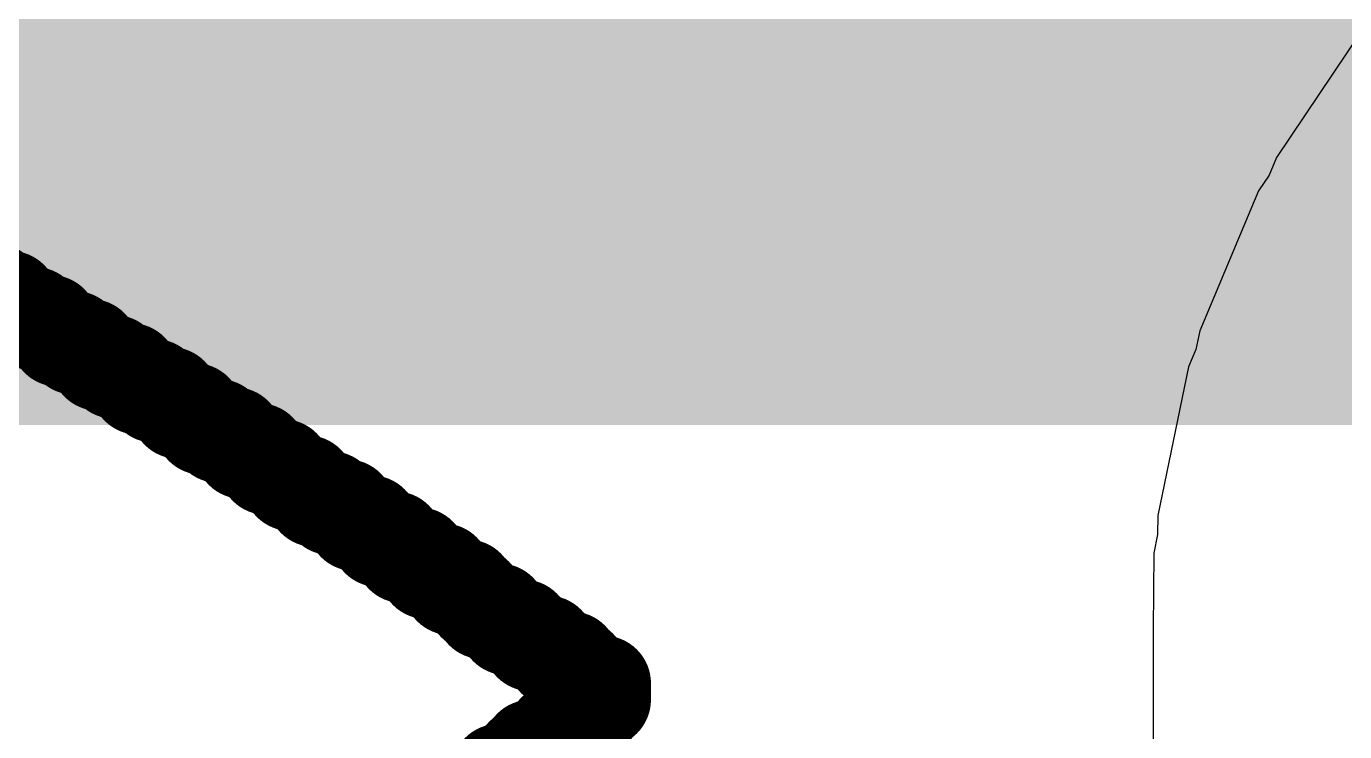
# Model space of a CAD drawing. Header units: inches. Extents: x -0.03 to 9.71, y 0.01 to 4.44.
# Drawn here: x 0.3294 to 0.3982, y 0.754 to 0.7908 of the extents above; entities that cross this region are included whole.
import ezdxf

# ---------------------------------------------------------------- set-up
doc = ezdxf.new("R2010")
doc.units = ezdxf.units.IN
doc.header["$MEASUREMENT"] = 0
for name, color, linetype in [('Bottom Solder', 6, 'Continuous'), ('Top Layer', 1, 'Continuous'), ('Top Overlay', 2, 'Continuous')]:
    doc.layers.add(name, color=color, linetype=linetype)

msp = doc.modelspace()

# ---------------------------------------------------------------- hatches: boundary and pattern name
at = {"layer": 'Bottom Solder'}
msp.add_hatch(color=6, dxfattribs=at).paths.add_polyline_path([(0.025136, 0.77), (4.305573, 0.77), (4.305573, 0.976379), (0.025136, 0.976379)])

# ---------------------------------------------------------------- linework, layer by layer
at = {"layer": 'Top Layer'}
for p, q in [((0.399091, 0.790539), (0.394673, 0.783963)), ((0.394673, 0.783963), (0.394291, 0.783047)), ((0.394291, 0.783047), (0.393736, 0.782226)), ((0.393736, 0.782226), (0.390668, 0.774921)), ((0.390668, 0.774921), (0.390469, 0.773949)), ((0.390469, 0.773949), (0.390083, 0.773036)), ((0.390083, 0.773036), (0.388479, 0.765277)), ((0.388479, 0.765277), (0.388472, 0.764285)), ((0.388472, 0.764285), (0.388269, 0.763314)), ((0.388269, 0.763314), (0.38823, 0.759353)), ((0.388239, 0.759302), (0.388229, 0.759252)), ((0.388229, 0.759252), (0.388229, 0.727626)), ((0.38823, 0.759353), (0.388239, 0.759302))]:
    msp.add_line(p, q, dxfattribs=at)
at = {"layer": 'Top Overlay'}
for p, q in [((0.329004, 0.775756), (0.329839, 0.775756)), ((0.329839, 0.775756), (0.329839, 0.775335)), ((0.329839, 0.775335), (0.330678, 0.775335)), ((0.330678, 0.775335), (0.330678, 0.774917)), ((0.330678, 0.774917), (0.331095, 0.774917)), ((0.331095, 0.774917), (0.331095, 0.7745)), ((0.331095, 0.7745), (0.331929, 0.7745)), ((0.331929, 0.7745), (0.331929, 0.774083)), ((0.331929, 0.774083), (0.332768, 0.774083)), ((0.332768, 0.774083), (0.332768, 0.773665)), ((0.332768, 0.773665), (0.333185, 0.773665)), ((0.333185, 0.773665), (0.333185, 0.773244)), ((0.333185, 0.773244), (0.33402, 0.773244)), ((0.33402, 0.773244), (0.33402, 0.772827)), ((0.33402, 0.772827), (0.334859, 0.772827)), ((0.334859, 0.772827), (0.334859, 0.772409)), ((0.334859, 0.772409), (0.335276, 0.772409)), ((0.335276, 0.772409), (0.335276, 0.771992)), ((0.335276, 0.771992), (0.336111, 0.771992)), ((0.336111, 0.771992), (0.336111, 0.771575)), ((0.336111, 0.771575), (0.336949, 0.771575)), ((0.336949, 0.771575), (0.336949, 0.771154)), ((0.336949, 0.771154), (0.337367, 0.771154)), ((0.337367, 0.771154), (0.337367, 0.770736)), ((0.337367, 0.770736), (0.338201, 0.770736)), ((0.338201, 0.770736), (0.338201, 0.770319)), ((0.338201, 0.770319), (0.338622, 0.770319)), ((0.338622, 0.770319), (0.338622, 0.769902)), ((0.338622, 0.769902), (0.339457, 0.769902)), ((0.339457, 0.769902), (0.339457, 0.76948)), ((0.339457, 0.76948), (0.340292, 0.76948)), ((0.340292, 0.76948), (0.340292, 0.769063)), ((0.340292, 0.769063), (0.340713, 0.769063)), ((0.340713, 0.769063), (0.340713, 0.768646)), ((0.340713, 0.768646), (0.341548, 0.768646)), ((0.341548, 0.768646), (0.341548, 0.768228)), ((0.341548, 0.768228), (0.341965, 0.768228)), ((0.341965, 0.768228), (0.341965, 0.767811)), ((0.341965, 0.767811), (0.342803, 0.767811)), ((0.342803, 0.767811), (0.342803, 0.76739)), ((0.342803, 0.76739), (0.343221, 0.76739)), ((0.343221, 0.76739), (0.343221, 0.766972)), ((0.343221, 0.766972), (0.344056, 0.766972)), ((0.344056, 0.766972), (0.344056, 0.766555)), ((0.344056, 0.766555), (0.344477, 0.766555)), ((0.344477, 0.766555), (0.344477, 0.766138)), ((0.344477, 0.766138), (0.345311, 0.766138)), ((0.345311, 0.766138), (0.345311, 0.765717)), ((0.345311, 0.765717), (0.346146, 0.765717)), ((0.346146, 0.765717), (0.346146, 0.765299)), ((0.346146, 0.765299), (0.346567, 0.765299)), ((0.346567, 0.765299), (0.346567, 0.764882)), ((0.346567, 0.764882), (0.347402, 0.764882)), ((0.347402, 0.764882), (0.347402, 0.764465)), ((0.347402, 0.764465), (0.347819, 0.764465)), ((0.347819, 0.764465), (0.347819, 0.764047)), ((0.347819, 0.764047), (0.348658, 0.764047)), ((0.348658, 0.764047), (0.348658, 0.76363)), ((0.348658, 0.76363), (0.349075, 0.76363)), ((0.349075, 0.76363), (0.349075, 0.763209)), ((0.349075, 0.763209), (0.34991, 0.763209)), ((0.34991, 0.763209), (0.34991, 0.762791)), ((0.34991, 0.762791), (0.350331, 0.762791)), ((0.350331, 0.762791), (0.350331, 0.762374)), ((0.350331, 0.762374), (0.351166, 0.762374)), ((0.351166, 0.762374), (0.351166, 0.761957)), ((0.351166, 0.761957), (0.351583, 0.761957)), ((0.351583, 0.761957), (0.351583, 0.761536)), ((0.351583, 0.761536), (0.352422, 0.761536)), ((0.352422, 0.761536), (0.352422, 0.761118)), ((0.352422, 0.761118), (0.352839, 0.761118)), ((0.352839, 0.761118), (0.352839, 0.760701)), ((0.352839, 0.760701), (0.353256, 0.760701)), ((0.353256, 0.760701), (0.353256, 0.760284)), ((0.353256, 0.760284), (0.354095, 0.760284)), ((0.354095, 0.760284), (0.354095, 0.759866)), ((0.354095, 0.759866), (0.354512, 0.759866)), ((0.354512, 0.759866), (0.354512, 0.759445)), ((0.354512, 0.759445), (0.355347, 0.759445)), ((0.355347, 0.759445), (0.355347, 0.759028)), ((0.355347, 0.759028), (0.355764, 0.759028)), ((0.355764, 0.759028), (0.355764, 0.75861)), ((0.355764, 0.75861), (0.356603, 0.75861)), ((0.356603, 0.75861), (0.356603, 0.758193)), ((0.356603, 0.758193), (0.35702, 0.758193)), ((0.35702, 0.758193), (0.35702, 0.757776)), ((0.35702, 0.757776), (0.357855, 0.757776)), ((0.357855, 0.757776), (0.357855, 0.757354)), ((0.357855, 0.757354), (0.358276, 0.757354)), ((0.358276, 0.757354), (0.358276, 0.756937)), ((0.358276, 0.756937), (0.358693, 0.756937)), ((0.358693, 0.756937), (0.358693, 0.75652)), ((0.358693, 0.75652), (0.359528, 0.75652)), ((0.359528, 0.75652), (0.359528, 0.755681)), ((0.359528, 0.755681), (0.359111, 0.755681)), ((0.359111, 0.755681), (0.359111, 0.755264)), ((0.358693, 0.754846), (0.357855, 0.754846)), ((0.357855, 0.754846), (0.357855, 0.754429)), ((0.359111, 0.755264), (0.358693, 0.755264)), ((0.358693, 0.755264), (0.358693, 0.754846)), ((0.357855, 0.754429), (0.357437, 0.754429)), ((0.357437, 0.754429), (0.357437, 0.754012)), ((0.357437, 0.754012), (0.35702, 0.754012)), ((0.35702, 0.754012), (0.35702, 0.753591))]:
    msp.add_line(p, q, dxfattribs=at)
for points in [[(0.326914, 0.777008, 0.005, 0.005, 0), (0.327748, 0.777008, 0.005, 0.005, 0)], [(0.327748, 0.776591, 0.005, 0.005, 0), (0.327748, 0.777008, 0.005, 0.005, 0)], [(0.327748, 0.776591, 0.005, 0.005, 0), (0.328583, 0.776591, 0.005, 0.005, 0)], [(0.328583, 0.776173, 0.005, 0.005, 0), (0.328583, 0.776591, 0.005, 0.005, 0)], [(0.328583, 0.776173, 0.005, 0.005, 0), (0.329004, 0.776173, 0.005, 0.005, 0)], [(0.329004, 0.775756, 0.005, 0.005, 0), (0.329004, 0.776173, 0.005, 0.005, 0)], [(0.329004, 0.775756, 0.005, 0.005, 0), (0.329839, 0.775756, 0.005, 0.005, 0)], [(0.329839, 0.775335, 0.005, 0.005, 0), (0.329839, 0.775756, 0.005, 0.005, 0)], [(0.329839, 0.775335, 0.005, 0.005, 0), (0.330678, 0.775335, 0.005, 0.005, 0)], [(0.330678, 0.774917, 0.005, 0.005, 0), (0.330678, 0.775335, 0.005, 0.005, 0)], [(0.330678, 0.774917, 0.005, 0.005, 0), (0.331095, 0.774917, 0.005, 0.005, 0)], [(0.331095, 0.7745, 0.005, 0.005, 0), (0.331095, 0.774917, 0.005, 0.005, 0)], [(0.331095, 0.7745, 0.005, 0.005, 0), (0.331929, 0.7745, 0.005, 0.005, 0)], [(0.331929, 0.774083, 0.005, 0.005, 0), (0.331929, 0.7745, 0.005, 0.005, 0)], [(0.331929, 0.774083, 0.005, 0.005, 0), (0.332768, 0.774083, 0.005, 0.005, 0)], [(0.332768, 0.773665, 0.005, 0.005, 0), (0.332768, 0.774083, 0.005, 0.005, 0)], [(0.332768, 0.773665, 0.005, 0.005, 0), (0.333185, 0.773665, 0.005, 0.005, 0)], [(0.333185, 0.773244, 0.005, 0.005, 0), (0.333185, 0.773665, 0.005, 0.005, 0)], [(0.333185, 0.773244, 0.005, 0.005, 0), (0.33402, 0.773244, 0.005, 0.005, 0)], [(0.33402, 0.772827, 0.005, 0.005, 0), (0.33402, 0.773244, 0.005, 0.005, 0)], [(0.33402, 0.772827, 0.005, 0.005, 0), (0.334859, 0.772827, 0.005, 0.005, 0)], [(0.334859, 0.772409, 0.005, 0.005, 0), (0.334859, 0.772827, 0.005, 0.005, 0)], [(0.334859, 0.772409, 0.005, 0.005, 0), (0.335276, 0.772409, 0.005, 0.005, 0)], [(0.335276, 0.771992, 0.005, 0.005, 0), (0.335276, 0.772409, 0.005, 0.005, 0)], [(0.335276, 0.771992, 0.005, 0.005, 0), (0.336111, 0.771992, 0.005, 0.005, 0)], [(0.336111, 0.771575, 0.005, 0.005, 0), (0.336111, 0.771992, 0.005, 0.005, 0)], [(0.336111, 0.771575, 0.005, 0.005, 0), (0.336949, 0.771575, 0.005, 0.005, 0)], [(0.336949, 0.771154, 0.005, 0.005, 0), (0.336949, 0.771575, 0.005, 0.005, 0)], [(0.336949, 0.771154, 0.005, 0.005, 0), (0.337367, 0.771154, 0.005, 0.005, 0)], [(0.337367, 0.770736, 0.005, 0.005, 0), (0.337367, 0.771154, 0.005, 0.005, 0)], [(0.337367, 0.770736, 0.005, 0.005, 0), (0.338201, 0.770736, 0.005, 0.005, 0)], [(0.338201, 0.770319, 0.005, 0.005, 0), (0.338201, 0.770736, 0.005, 0.005, 0)], [(0.338201, 0.770319, 0.005, 0.005, 0), (0.338622, 0.770319, 0.005, 0.005, 0)], [(0.338622, 0.769902, 0.005, 0.005, 0), (0.338622, 0.770319, 0.005, 0.005, 0)], [(0.338622, 0.769902, 0.005, 0.005, 0), (0.339457, 0.769902, 0.005, 0.005, 0)], [(0.339457, 0.76948, 0.005, 0.005, 0), (0.339457, 0.769902, 0.005, 0.005, 0)], [(0.339457, 0.76948, 0.005, 0.005, 0), (0.340292, 0.76948, 0.005, 0.005, 0)], [(0.340292, 0.769063, 0.005, 0.005, 0), (0.340292, 0.76948, 0.005, 0.005, 0)], [(0.340292, 0.769063, 0.005, 0.005, 0), (0.340713, 0.769063, 0.005, 0.005, 0)], [(0.340713, 0.768646, 0.005, 0.005, 0), (0.340713, 0.769063, 0.005, 0.005, 0)], [(0.340713, 0.768646, 0.005, 0.005, 0), (0.341548, 0.768646, 0.005, 0.005, 0)], [(0.341548, 0.768228, 0.005, 0.005, 0), (0.341548, 0.768646, 0.005, 0.005, 0)], [(0.341548, 0.768228, 0.005, 0.005, 0), (0.341965, 0.768228, 0.005, 0.005, 0)], [(0.341965, 0.767811, 0.005, 0.005, 0), (0.341965, 0.768228, 0.005, 0.005, 0)], [(0.341965, 0.767811, 0.005, 0.005, 0), (0.342803, 0.767811, 0.005, 0.005, 0)], [(0.342803, 0.76739, 0.005, 0.005, 0), (0.342803, 0.767811, 0.005, 0.005, 0)], [(0.342803, 0.76739, 0.005, 0.005, 0), (0.343221, 0.76739, 0.005, 0.005, 0)], [(0.343221, 0.766972, 0.005, 0.005, 0), (0.343221, 0.76739, 0.005, 0.005, 0)], [(0.343221, 0.766972, 0.005, 0.005, 0), (0.344056, 0.766972, 0.005, 0.005, 0)], [(0.344056, 0.766555, 0.005, 0.005, 0), (0.344056, 0.766972, 0.005, 0.005, 0)], [(0.344056, 0.766555, 0.005, 0.005, 0), (0.344477, 0.766555, 0.005, 0.005, 0)], [(0.344477, 0.766138, 0.005, 0.005, 0), (0.344477, 0.766555, 0.005, 0.005, 0)], [(0.344477, 0.766138, 0.005, 0.005, 0), (0.345311, 0.766138, 0.005, 0.005, 0)], [(0.345311, 0.765717, 0.005, 0.005, 0), (0.345311, 0.766138, 0.005, 0.005, 0)], [(0.345311, 0.765717, 0.005, 0.005, 0), (0.346146, 0.765717, 0.005, 0.005, 0)], [(0.346146, 0.765299, 0.005, 0.005, 0), (0.346146, 0.765717, 0.005, 0.005, 0)], [(0.346146, 0.765299, 0.005, 0.005, 0), (0.346567, 0.765299, 0.005, 0.005, 0)], [(0.346567, 0.764882, 0.005, 0.005, 0), (0.346567, 0.765299, 0.005, 0.005, 0)], [(0.346567, 0.764882, 0.005, 0.005, 0), (0.347402, 0.764882, 0.005, 0.005, 0)], [(0.347402, 0.764465, 0.005, 0.005, 0), (0.347402, 0.764882, 0.005, 0.005, 0)], [(0.347402, 0.764465, 0.005, 0.005, 0), (0.347819, 0.764465, 0.005, 0.005, 0)], [(0.347819, 0.764047, 0.005, 0.005, 0), (0.347819, 0.764465, 0.005, 0.005, 0)], [(0.347819, 0.764047, 0.005, 0.005, 0), (0.348658, 0.764047, 0.005, 0.005, 0)], [(0.348658, 0.76363, 0.005, 0.005, 0), (0.348658, 0.764047, 0.005, 0.005, 0)], [(0.348658, 0.76363, 0.005, 0.005, 0), (0.349075, 0.76363, 0.005, 0.005, 0)], [(0.349075, 0.763209, 0.005, 0.005, 0), (0.349075, 0.76363, 0.005, 0.005, 0)], [(0.349075, 0.763209, 0.005, 0.005, 0), (0.34991, 0.763209, 0.005, 0.005, 0)], [(0.34991, 0.762791, 0.005, 0.005, 0), (0.34991, 0.763209, 0.005, 0.005, 0)], [(0.34991, 0.762791, 0.005, 0.005, 0), (0.350331, 0.762791, 0.005, 0.005, 0)], [(0.350331, 0.762374, 0.005, 0.005, 0), (0.350331, 0.762791, 0.005, 0.005, 0)], [(0.350331, 0.762374, 0.005, 0.005, 0), (0.351166, 0.762374, 0.005, 0.005, 0)], [(0.351166, 0.761957, 0.005, 0.005, 0), (0.351166, 0.762374, 0.005, 0.005, 0)], [(0.351166, 0.761957, 0.005, 0.005, 0), (0.351583, 0.761957, 0.005, 0.005, 0)], [(0.351583, 0.761536, 0.005, 0.005, 0), (0.351583, 0.761957, 0.005, 0.005, 0)], [(0.351583, 0.761536, 0.005, 0.005, 0), (0.352422, 0.761536, 0.005, 0.005, 0)], [(0.352422, 0.761118, 0.005, 0.005, 0), (0.352422, 0.761536, 0.005, 0.005, 0)], [(0.352422, 0.761118, 0.005, 0.005, 0), (0.352839, 0.761118, 0.005, 0.005, 0)], [(0.352839, 0.760701, 0.005, 0.005, 0), (0.352839, 0.761118, 0.005, 0.005, 0)], [(0.352839, 0.760701, 0.005, 0.005, 0), (0.353256, 0.760701, 0.005, 0.005, 0)], [(0.353256, 0.760284, 0.005, 0.005, 0), (0.353256, 0.760701, 0.005, 0.005, 0)], [(0.353256, 0.760284, 0.005, 0.005, 0), (0.354095, 0.760284, 0.005, 0.005, 0)], [(0.354095, 0.759866, 0.005, 0.005, 0), (0.354095, 0.760284, 0.005, 0.005, 0)], [(0.354095, 0.759866, 0.005, 0.005, 0), (0.354512, 0.759866, 0.005, 0.005, 0)], [(0.354512, 0.759445, 0.005, 0.005, 0), (0.354512, 0.759866, 0.005, 0.005, 0)], [(0.354512, 0.759445, 0.005, 0.005, 0), (0.355347, 0.759445, 0.005, 0.005, 0)], [(0.355347, 0.759028, 0.005, 0.005, 0), (0.355347, 0.759445, 0.005, 0.005, 0)], [(0.355347, 0.759028, 0.005, 0.005, 0), (0.355764, 0.759028, 0.005, 0.005, 0)], [(0.355764, 0.75861, 0.005, 0.005, 0), (0.355764, 0.759028, 0.005, 0.005, 0)], [(0.355764, 0.75861, 0.005, 0.005, 0), (0.356603, 0.75861, 0.005, 0.005, 0)], [(0.356603, 0.758193, 0.005, 0.005, 0), (0.356603, 0.75861, 0.005, 0.005, 0)], [(0.356603, 0.758193, 0.005, 0.005, 0), (0.35702, 0.758193, 0.005, 0.005, 0)], [(0.35702, 0.757776, 0.005, 0.005, 0), (0.35702, 0.758193, 0.005, 0.005, 0)], [(0.35702, 0.757776, 0.005, 0.005, 0), (0.357855, 0.757776, 0.005, 0.005, 0)], [(0.357855, 0.757354, 0.005, 0.005, 0), (0.357855, 0.757776, 0.005, 0.005, 0)], [(0.357855, 0.757354, 0.005, 0.005, 0), (0.358276, 0.757354, 0.005, 0.005, 0)], [(0.358276, 0.756937, 0.005, 0.005, 0), (0.358276, 0.757354, 0.005, 0.005, 0)], [(0.358276, 0.756937, 0.005, 0.005, 0), (0.358693, 0.756937, 0.005, 0.005, 0)], [(0.358693, 0.75652, 0.005, 0.005, 0), (0.358693, 0.756937, 0.005, 0.005, 0)], [(0.358693, 0.75652, 0.005, 0.005, 0), (0.359528, 0.75652, 0.005, 0.005, 0)], [(0.359528, 0.756102, 0.005, 0.005, 0), (0.359528, 0.75652, 0.005, 0.005, 0)], [(0.359528, 0.755681, 0.005, 0.005, 0), (0.359528, 0.756102, 0.005, 0.005, 0)], [(0.358693, 0.754846, 0.005, 0.005, 0), (0.358693, 0.755264, 0.005, 0.005, 0)], [(0.358693, 0.755264, 0.005, 0.005, 0), (0.359111, 0.755264, 0.005, 0.005, 0)], [(0.359111, 0.755264, 0.005, 0.005, 0), (0.359111, 0.755681, 0.005, 0.005, 0)], [(0.359111, 0.755681, 0.005, 0.005, 0), (0.359528, 0.755681, 0.005, 0.005, 0)], [(0.357437, 0.754012, 0.005, 0.005, 0), (0.357437, 0.754429, 0.005, 0.005, 0)], [(0.357437, 0.754429, 0.005, 0.005, 0), (0.357855, 0.754429, 0.005, 0.005, 0)], [(0.357855, 0.754429, 0.005, 0.005, 0), (0.357855, 0.754846, 0.005, 0.005, 0)], [(0.357855, 0.754846, 0.005, 0.005, 0), (0.358693, 0.754846, 0.005, 0.005, 0)], [(0.35702, 0.754012, 0.005, 0.005, 0), (0.357437, 0.754012, 0.005, 0.005, 0)], [(0.35702, 0.753591, 0.005, 0.005, 0), (0.35702, 0.754012, 0.005, 0.005, 0)], [(0.355764, 0.753173, 0.005, 0.005, 0), (0.356603, 0.753173, 0.005, 0.005, 0)], [(0.355764, 0.752756, 0.005, 0.005, 0), (0.355764, 0.753173, 0.005, 0.005, 0)], [(0.356603, 0.753173, 0.005, 0.005, 0), (0.356603, 0.753591, 0.005, 0.005, 0)], [(0.356603, 0.753591, 0.005, 0.005, 0), (0.35702, 0.753591, 0.005, 0.005, 0)], [(0.35493, 0.752339, 0.005, 0.005, 0), (0.355347, 0.752339, 0.005, 0.005, 0)], [(0.35493, 0.751917, 0.005, 0.005, 0), (0.35493, 0.752339, 0.005, 0.005, 0)], [(0.355347, 0.752339, 0.005, 0.005, 0), (0.355347, 0.752756, 0.005, 0.005, 0)], [(0.355347, 0.752756, 0.005, 0.005, 0), (0.355764, 0.752756, 0.005, 0.005, 0)], [(0.354095, 0.751917, 0.005, 0.005, 0), (0.35493, 0.751917, 0.005, 0.005, 0)], [(0.354095, 0.7515, 0.005, 0.005, 0), (0.354095, 0.751917, 0.005, 0.005, 0)]]:
    msp.add_lwpolyline(points, format="xyseb", dxfattribs=at)
for points in [[(0.326498, 0.777008, 0.0025, 0.0025, 1), (0.328998, 0.777008, 0.0025, 0.0025, 1)], [(0.326498, 0.777008, 0.0025, 0.0025, 1), (0.328998, 0.777008, 0.0025, 0.0025, 1)], [(0.326498, 0.776591, 0.0025, 0.0025, 1), (0.328998, 0.776591, 0.0025, 0.0025, 1)], [(0.326498, 0.776591, 0.0025, 0.0025, 1), (0.328998, 0.776591, 0.0025, 0.0025, 1)], [(0.327333, 0.776591, 0.0025, 0.0025, 1), (0.329833, 0.776591, 0.0025, 0.0025, 1)], [(0.327333, 0.776591, 0.0025, 0.0025, 1), (0.329833, 0.776591, 0.0025, 0.0025, 1)], [(0.327333, 0.776173, 0.0025, 0.0025, 1), (0.329833, 0.776173, 0.0025, 0.0025, 1)], [(0.327333, 0.776173, 0.0025, 0.0025, 1), (0.329833, 0.776173, 0.0025, 0.0025, 1)], [(0.327754, 0.776173, 0.0025, 0.0025, 1), (0.330254, 0.776173, 0.0025, 0.0025, 1)], [(0.327754, 0.776173, 0.0025, 0.0025, 1), (0.330254, 0.776173, 0.0025, 0.0025, 1)], [(0.327754, 0.775756, 0.0025, 0.0025, 1), (0.330254, 0.775756, 0.0025, 0.0025, 1)], [(0.327754, 0.775756, 0.0025, 0.0025, 1), (0.330254, 0.775756, 0.0025, 0.0025, 1)], [(0.328589, 0.775756, 0.0025, 0.0025, 1), (0.331089, 0.775756, 0.0025, 0.0025, 1)], [(0.328589, 0.775756, 0.0025, 0.0025, 1), (0.331089, 0.775756, 0.0025, 0.0025, 1)], [(0.328589, 0.775335, 0.0025, 0.0025, 1), (0.331089, 0.775335, 0.0025, 0.0025, 1)], [(0.328589, 0.775335, 0.0025, 0.0025, 1), (0.331089, 0.775335, 0.0025, 0.0025, 1)], [(0.329427, 0.775335, 0.0025, 0.0025, 1), (0.331927, 0.775335, 0.0025, 0.0025, 1)], [(0.329427, 0.775335, 0.0025, 0.0025, 1), (0.331927, 0.775335, 0.0025, 0.0025, 1)], [(0.329427, 0.774917, 0.0025, 0.0025, 1), (0.331927, 0.774917, 0.0025, 0.0025, 1)], [(0.329427, 0.774917, 0.0025, 0.0025, 1), (0.331927, 0.774917, 0.0025, 0.0025, 1)], [(0.329845, 0.774917, 0.0025, 0.0025, 1), (0.332345, 0.774917, 0.0025, 0.0025, 1)], [(0.329845, 0.774917, 0.0025, 0.0025, 1), (0.332345, 0.774917, 0.0025, 0.0025, 1)], [(0.329845, 0.7745, 0.0025, 0.0025, 1), (0.332345, 0.7745, 0.0025, 0.0025, 1)], [(0.329845, 0.7745, 0.0025, 0.0025, 1), (0.332345, 0.7745, 0.0025, 0.0025, 1)], [(0.33068, 0.7745, 0.0025, 0.0025, 1), (0.33318, 0.7745, 0.0025, 0.0025, 1)], [(0.33068, 0.7745, 0.0025, 0.0025, 1), (0.33318, 0.7745, 0.0025, 0.0025, 1)], [(0.33068, 0.774083, 0.0025, 0.0025, 1), (0.33318, 0.774083, 0.0025, 0.0025, 1)], [(0.33068, 0.774083, 0.0025, 0.0025, 1), (0.33318, 0.774083, 0.0025, 0.0025, 1)], [(0.331518, 0.774083, 0.0025, 0.0025, 1), (0.334018, 0.774083, 0.0025, 0.0025, 1)], [(0.331518, 0.774083, 0.0025, 0.0025, 1), (0.334018, 0.774083, 0.0025, 0.0025, 1)], [(0.331518, 0.773665, 0.0025, 0.0025, 1), (0.334018, 0.773665, 0.0025, 0.0025, 1)], [(0.331518, 0.773665, 0.0025, 0.0025, 1), (0.334018, 0.773665, 0.0025, 0.0025, 1)], [(0.331935, 0.773665, 0.0025, 0.0025, 1), (0.334435, 0.773665, 0.0025, 0.0025, 1)], [(0.331935, 0.773665, 0.0025, 0.0025, 1), (0.334435, 0.773665, 0.0025, 0.0025, 1)], [(0.331935, 0.773244, 0.0025, 0.0025, 1), (0.334435, 0.773244, 0.0025, 0.0025, 1)], [(0.331935, 0.773244, 0.0025, 0.0025, 1), (0.334435, 0.773244, 0.0025, 0.0025, 1)], [(0.33277, 0.773244, 0.0025, 0.0025, 1), (0.33527, 0.773244, 0.0025, 0.0025, 1)], [(0.33277, 0.773244, 0.0025, 0.0025, 1), (0.33527, 0.773244, 0.0025, 0.0025, 1)], [(0.33277, 0.772827, 0.0025, 0.0025, 1), (0.33527, 0.772827, 0.0025, 0.0025, 1)], [(0.33277, 0.772827, 0.0025, 0.0025, 1), (0.33527, 0.772827, 0.0025, 0.0025, 1)], [(0.333609, 0.772827, 0.0025, 0.0025, 1), (0.336109, 0.772827, 0.0025, 0.0025, 1)], [(0.333609, 0.772827, 0.0025, 0.0025, 1), (0.336109, 0.772827, 0.0025, 0.0025, 1)], [(0.333609, 0.772409, 0.0025, 0.0025, 1), (0.336109, 0.772409, 0.0025, 0.0025, 1)], [(0.333609, 0.772409, 0.0025, 0.0025, 1), (0.336109, 0.772409, 0.0025, 0.0025, 1)], [(0.334026, 0.772409, 0.0025, 0.0025, 1), (0.336526, 0.772409, 0.0025, 0.0025, 1)], [(0.334026, 0.772409, 0.0025, 0.0025, 1), (0.336526, 0.772409, 0.0025, 0.0025, 1)], [(0.334026, 0.771992, 0.0025, 0.0025, 1), (0.336526, 0.771992, 0.0025, 0.0025, 1)], [(0.334026, 0.771992, 0.0025, 0.0025, 1), (0.336526, 0.771992, 0.0025, 0.0025, 1)], [(0.334861, 0.771992, 0.0025, 0.0025, 1), (0.337361, 0.771992, 0.0025, 0.0025, 1)], [(0.334861, 0.771992, 0.0025, 0.0025, 1), (0.337361, 0.771992, 0.0025, 0.0025, 1)], [(0.334861, 0.771575, 0.0025, 0.0025, 1), (0.337361, 0.771575, 0.0025, 0.0025, 1)], [(0.334861, 0.771575, 0.0025, 0.0025, 1), (0.337361, 0.771575, 0.0025, 0.0025, 1)], [(0.335699, 0.771575, 0.0025, 0.0025, 1), (0.338199, 0.771575, 0.0025, 0.0025, 1)], [(0.335699, 0.771575, 0.0025, 0.0025, 1), (0.338199, 0.771575, 0.0025, 0.0025, 1)], [(0.335699, 0.771154, 0.0025, 0.0025, 1), (0.338199, 0.771154, 0.0025, 0.0025, 1)], [(0.335699, 0.771154, 0.0025, 0.0025, 1), (0.338199, 0.771154, 0.0025, 0.0025, 1)], [(0.336116, 0.771154, 0.0025, 0.0025, 1), (0.338616, 0.771154, 0.0025, 0.0025, 1)], [(0.336116, 0.771154, 0.0025, 0.0025, 1), (0.338616, 0.771154, 0.0025, 0.0025, 1)], [(0.336116, 0.770736, 0.0025, 0.0025, 1), (0.338616, 0.770736, 0.0025, 0.0025, 1)], [(0.336116, 0.770736, 0.0025, 0.0025, 1), (0.338616, 0.770736, 0.0025, 0.0025, 1)], [(0.336951, 0.770736, 0.0025, 0.0025, 1), (0.339451, 0.770736, 0.0025, 0.0025, 1)], [(0.336951, 0.770736, 0.0025, 0.0025, 1), (0.339451, 0.770736, 0.0025, 0.0025, 1)], [(0.336951, 0.770319, 0.0025, 0.0025, 1), (0.339451, 0.770319, 0.0025, 0.0025, 1)], [(0.336951, 0.770319, 0.0025, 0.0025, 1), (0.339451, 0.770319, 0.0025, 0.0025, 1)], [(0.337372, 0.770319, 0.0025, 0.0025, 1), (0.339872, 0.770319, 0.0025, 0.0025, 1)], [(0.337372, 0.770319, 0.0025, 0.0025, 1), (0.339872, 0.770319, 0.0025, 0.0025, 1)], [(0.337372, 0.769902, 0.0025, 0.0025, 1), (0.339872, 0.769902, 0.0025, 0.0025, 1)], [(0.337372, 0.769902, 0.0025, 0.0025, 1), (0.339872, 0.769902, 0.0025, 0.0025, 1)], [(0.338207, 0.769902, 0.0025, 0.0025, 1), (0.340707, 0.769902, 0.0025, 0.0025, 1)], [(0.338207, 0.769902, 0.0025, 0.0025, 1), (0.340707, 0.769902, 0.0025, 0.0025, 1)], [(0.338207, 0.76948, 0.0025, 0.0025, 1), (0.340707, 0.76948, 0.0025, 0.0025, 1)], [(0.338207, 0.76948, 0.0025, 0.0025, 1), (0.340707, 0.76948, 0.0025, 0.0025, 1)], [(0.339042, 0.76948, 0.0025, 0.0025, 1), (0.341542, 0.76948, 0.0025, 0.0025, 1)], [(0.339042, 0.76948, 0.0025, 0.0025, 1), (0.341542, 0.76948, 0.0025, 0.0025, 1)], [(0.339042, 0.769063, 0.0025, 0.0025, 1), (0.341542, 0.769063, 0.0025, 0.0025, 1)], [(0.339042, 0.769063, 0.0025, 0.0025, 1), (0.341542, 0.769063, 0.0025, 0.0025, 1)], [(0.339463, 0.769063, 0.0025, 0.0025, 1), (0.341963, 0.769063, 0.0025, 0.0025, 1)], [(0.339463, 0.769063, 0.0025, 0.0025, 1), (0.341963, 0.769063, 0.0025, 0.0025, 1)], [(0.339463, 0.768646, 0.0025, 0.0025, 1), (0.341963, 0.768646, 0.0025, 0.0025, 1)], [(0.339463, 0.768646, 0.0025, 0.0025, 1), (0.341963, 0.768646, 0.0025, 0.0025, 1)], [(0.340298, 0.768646, 0.0025, 0.0025, 1), (0.342798, 0.768646, 0.0025, 0.0025, 1)], [(0.340298, 0.768646, 0.0025, 0.0025, 1), (0.342798, 0.768646, 0.0025, 0.0025, 1)], [(0.340298, 0.768228, 0.0025, 0.0025, 1), (0.342798, 0.768228, 0.0025, 0.0025, 1)], [(0.340298, 0.768228, 0.0025, 0.0025, 1), (0.342798, 0.768228, 0.0025, 0.0025, 1)], [(0.340715, 0.768228, 0.0025, 0.0025, 1), (0.343215, 0.768228, 0.0025, 0.0025, 1)], [(0.340715, 0.768228, 0.0025, 0.0025, 1), (0.343215, 0.768228, 0.0025, 0.0025, 1)], [(0.340715, 0.767811, 0.0025, 0.0025, 1), (0.343215, 0.767811, 0.0025, 0.0025, 1)], [(0.340715, 0.767811, 0.0025, 0.0025, 1), (0.343215, 0.767811, 0.0025, 0.0025, 1)], [(0.341554, 0.767811, 0.0025, 0.0025, 1), (0.344054, 0.767811, 0.0025, 0.0025, 1)], [(0.341554, 0.767811, 0.0025, 0.0025, 1), (0.344054, 0.767811, 0.0025, 0.0025, 1)], [(0.341554, 0.76739, 0.0025, 0.0025, 1), (0.344054, 0.76739, 0.0025, 0.0025, 1)], [(0.341554, 0.76739, 0.0025, 0.0025, 1), (0.344054, 0.76739, 0.0025, 0.0025, 1)], [(0.341971, 0.76739, 0.0025, 0.0025, 1), (0.344471, 0.76739, 0.0025, 0.0025, 1)], [(0.341971, 0.76739, 0.0025, 0.0025, 1), (0.344471, 0.76739, 0.0025, 0.0025, 1)], [(0.341971, 0.766972, 0.0025, 0.0025, 1), (0.344471, 0.766972, 0.0025, 0.0025, 1)], [(0.341971, 0.766972, 0.0025, 0.0025, 1), (0.344471, 0.766972, 0.0025, 0.0025, 1)], [(0.342805, 0.766972, 0.0025, 0.0025, 1), (0.345305, 0.766972, 0.0025, 0.0025, 1)], [(0.342805, 0.766972, 0.0025, 0.0025, 1), (0.345305, 0.766972, 0.0025, 0.0025, 1)], [(0.342805, 0.766555, 0.0025, 0.0025, 1), (0.345305, 0.766555, 0.0025, 0.0025, 1)], [(0.342805, 0.766555, 0.0025, 0.0025, 1), (0.345305, 0.766555, 0.0025, 0.0025, 1)], [(0.343227, 0.766555, 0.0025, 0.0025, 1), (0.345727, 0.766555, 0.0025, 0.0025, 1)], [(0.343227, 0.766555, 0.0025, 0.0025, 1), (0.345727, 0.766555, 0.0025, 0.0025, 1)], [(0.343227, 0.766138, 0.0025, 0.0025, 1), (0.345727, 0.766138, 0.0025, 0.0025, 1)], [(0.343227, 0.766138, 0.0025, 0.0025, 1), (0.345727, 0.766138, 0.0025, 0.0025, 1)], [(0.344061, 0.766138, 0.0025, 0.0025, 1), (0.346561, 0.766138, 0.0025, 0.0025, 1)], [(0.344061, 0.766138, 0.0025, 0.0025, 1), (0.346561, 0.766138, 0.0025, 0.0025, 1)], [(0.344061, 0.765717, 0.0025, 0.0025, 1), (0.346561, 0.765717, 0.0025, 0.0025, 1)], [(0.344061, 0.765717, 0.0025, 0.0025, 1), (0.346561, 0.765717, 0.0025, 0.0025, 1)], [(0.344896, 0.765717, 0.0025, 0.0025, 1), (0.347396, 0.765717, 0.0025, 0.0025, 1)], [(0.344896, 0.765717, 0.0025, 0.0025, 1), (0.347396, 0.765717, 0.0025, 0.0025, 1)], [(0.344896, 0.765299, 0.0025, 0.0025, 1), (0.347396, 0.765299, 0.0025, 0.0025, 1)], [(0.344896, 0.765299, 0.0025, 0.0025, 1), (0.347396, 0.765299, 0.0025, 0.0025, 1)], [(0.345317, 0.765299, 0.0025, 0.0025, 1), (0.347817, 0.765299, 0.0025, 0.0025, 1)], [(0.345317, 0.765299, 0.0025, 0.0025, 1), (0.347817, 0.765299, 0.0025, 0.0025, 1)], [(0.345317, 0.764882, 0.0025, 0.0025, 1), (0.347817, 0.764882, 0.0025, 0.0025, 1)], [(0.345317, 0.764882, 0.0025, 0.0025, 1), (0.347817, 0.764882, 0.0025, 0.0025, 1)], [(0.346152, 0.764882, 0.0025, 0.0025, 1), (0.348652, 0.764882, 0.0025, 0.0025, 1)], [(0.346152, 0.764882, 0.0025, 0.0025, 1), (0.348652, 0.764882, 0.0025, 0.0025, 1)], [(0.346152, 0.764465, 0.0025, 0.0025, 1), (0.348652, 0.764465, 0.0025, 0.0025, 1)], [(0.346152, 0.764465, 0.0025, 0.0025, 1), (0.348652, 0.764465, 0.0025, 0.0025, 1)], [(0.346569, 0.764465, 0.0025, 0.0025, 1), (0.349069, 0.764465, 0.0025, 0.0025, 1)], [(0.346569, 0.764465, 0.0025, 0.0025, 1), (0.349069, 0.764465, 0.0025, 0.0025, 1)], [(0.346569, 0.764047, 0.0025, 0.0025, 1), (0.349069, 0.764047, 0.0025, 0.0025, 1)], [(0.346569, 0.764047, 0.0025, 0.0025, 1), (0.349069, 0.764047, 0.0025, 0.0025, 1)], [(0.347408, 0.764047, 0.0025, 0.0025, 1), (0.349908, 0.764047, 0.0025, 0.0025, 1)], [(0.347408, 0.764047, 0.0025, 0.0025, 1), (0.349908, 0.764047, 0.0025, 0.0025, 1)], [(0.347408, 0.76363, 0.0025, 0.0025, 1), (0.349908, 0.76363, 0.0025, 0.0025, 1)], [(0.347408, 0.76363, 0.0025, 0.0025, 1), (0.349908, 0.76363, 0.0025, 0.0025, 1)], [(0.347825, 0.76363, 0.0025, 0.0025, 1), (0.350325, 0.76363, 0.0025, 0.0025, 1)], [(0.347825, 0.76363, 0.0025, 0.0025, 1), (0.350325, 0.76363, 0.0025, 0.0025, 1)], [(0.347825, 0.763209, 0.0025, 0.0025, 1), (0.350325, 0.763209, 0.0025, 0.0025, 1)], [(0.347825, 0.763209, 0.0025, 0.0025, 1), (0.350325, 0.763209, 0.0025, 0.0025, 1)], [(0.34866, 0.763209, 0.0025, 0.0025, 1), (0.35116, 0.763209, 0.0025, 0.0025, 1)], [(0.34866, 0.763209, 0.0025, 0.0025, 1), (0.35116, 0.763209, 0.0025, 0.0025, 1)], [(0.34866, 0.762791, 0.0025, 0.0025, 1), (0.35116, 0.762791, 0.0025, 0.0025, 1)], [(0.34866, 0.762791, 0.0025, 0.0025, 1), (0.35116, 0.762791, 0.0025, 0.0025, 1)], [(0.349081, 0.762791, 0.0025, 0.0025, 1), (0.351581, 0.762791, 0.0025, 0.0025, 1)], [(0.349081, 0.762791, 0.0025, 0.0025, 1), (0.351581, 0.762791, 0.0025, 0.0025, 1)], [(0.349081, 0.762374, 0.0025, 0.0025, 1), (0.351581, 0.762374, 0.0025, 0.0025, 1)], [(0.349081, 0.762374, 0.0025, 0.0025, 1), (0.351581, 0.762374, 0.0025, 0.0025, 1)], [(0.349916, 0.762374, 0.0025, 0.0025, 1), (0.352416, 0.762374, 0.0025, 0.0025, 1)], [(0.349916, 0.762374, 0.0025, 0.0025, 1), (0.352416, 0.762374, 0.0025, 0.0025, 1)], [(0.349916, 0.761957, 0.0025, 0.0025, 1), (0.352416, 0.761957, 0.0025, 0.0025, 1)], [(0.349916, 0.761957, 0.0025, 0.0025, 1), (0.352416, 0.761957, 0.0025, 0.0025, 1)], [(0.350333, 0.761957, 0.0025, 0.0025, 1), (0.352833, 0.761957, 0.0025, 0.0025, 1)], [(0.350333, 0.761957, 0.0025, 0.0025, 1), (0.352833, 0.761957, 0.0025, 0.0025, 1)], [(0.350333, 0.761536, 0.0025, 0.0025, 1), (0.352833, 0.761536, 0.0025, 0.0025, 1)], [(0.350333, 0.761536, 0.0025, 0.0025, 1), (0.352833, 0.761536, 0.0025, 0.0025, 1)], [(0.351172, 0.761536, 0.0025, 0.0025, 1), (0.353672, 0.761536, 0.0025, 0.0025, 1)], [(0.351172, 0.761536, 0.0025, 0.0025, 1), (0.353672, 0.761536, 0.0025, 0.0025, 1)], [(0.351172, 0.761118, 0.0025, 0.0025, 1), (0.353672, 0.761118, 0.0025, 0.0025, 1)], [(0.351172, 0.761118, 0.0025, 0.0025, 1), (0.353672, 0.761118, 0.0025, 0.0025, 1)], [(0.351589, 0.761118, 0.0025, 0.0025, 1), (0.354089, 0.761118, 0.0025, 0.0025, 1)], [(0.351589, 0.761118, 0.0025, 0.0025, 1), (0.354089, 0.761118, 0.0025, 0.0025, 1)], [(0.351589, 0.760701, 0.0025, 0.0025, 1), (0.354089, 0.760701, 0.0025, 0.0025, 1)], [(0.351589, 0.760701, 0.0025, 0.0025, 1), (0.354089, 0.760701, 0.0025, 0.0025, 1)], [(0.352006, 0.760701, 0.0025, 0.0025, 1), (0.354506, 0.760701, 0.0025, 0.0025, 1)], [(0.352006, 0.760701, 0.0025, 0.0025, 1), (0.354506, 0.760701, 0.0025, 0.0025, 1)], [(0.352006, 0.760284, 0.0025, 0.0025, 1), (0.354506, 0.760284, 0.0025, 0.0025, 1)], [(0.352006, 0.760284, 0.0025, 0.0025, 1), (0.354506, 0.760284, 0.0025, 0.0025, 1)], [(0.352845, 0.760284, 0.0025, 0.0025, 1), (0.355345, 0.760284, 0.0025, 0.0025, 1)], [(0.352845, 0.760284, 0.0025, 0.0025, 1), (0.355345, 0.760284, 0.0025, 0.0025, 1)], [(0.352845, 0.759866, 0.0025, 0.0025, 1), (0.355345, 0.759866, 0.0025, 0.0025, 1)], [(0.352845, 0.759866, 0.0025, 0.0025, 1), (0.355345, 0.759866, 0.0025, 0.0025, 1)], [(0.353262, 0.759866, 0.0025, 0.0025, 1), (0.355762, 0.759866, 0.0025, 0.0025, 1)], [(0.353262, 0.759866, 0.0025, 0.0025, 1), (0.355762, 0.759866, 0.0025, 0.0025, 1)], [(0.353262, 0.759445, 0.0025, 0.0025, 1), (0.355762, 0.759445, 0.0025, 0.0025, 1)], [(0.353262, 0.759445, 0.0025, 0.0025, 1), (0.355762, 0.759445, 0.0025, 0.0025, 1)], [(0.354097, 0.759445, 0.0025, 0.0025, 1), (0.356597, 0.759445, 0.0025, 0.0025, 1)], [(0.354097, 0.759445, 0.0025, 0.0025, 1), (0.356597, 0.759445, 0.0025, 0.0025, 1)], [(0.354097, 0.759028, 0.0025, 0.0025, 1), (0.356597, 0.759028, 0.0025, 0.0025, 1)], [(0.354097, 0.759028, 0.0025, 0.0025, 1), (0.356597, 0.759028, 0.0025, 0.0025, 1)], [(0.354514, 0.759028, 0.0025, 0.0025, 1), (0.357014, 0.759028, 0.0025, 0.0025, 1)], [(0.354514, 0.759028, 0.0025, 0.0025, 1), (0.357014, 0.759028, 0.0025, 0.0025, 1)], [(0.354514, 0.75861, 0.0025, 0.0025, 1), (0.357014, 0.75861, 0.0025, 0.0025, 1)], [(0.354514, 0.75861, 0.0025, 0.0025, 1), (0.357014, 0.75861, 0.0025, 0.0025, 1)], [(0.355353, 0.75861, 0.0025, 0.0025, 1), (0.357853, 0.75861, 0.0025, 0.0025, 1)], [(0.355353, 0.75861, 0.0025, 0.0025, 1), (0.357853, 0.75861, 0.0025, 0.0025, 1)], [(0.355353, 0.758193, 0.0025, 0.0025, 1), (0.357853, 0.758193, 0.0025, 0.0025, 1)], [(0.355353, 0.758193, 0.0025, 0.0025, 1), (0.357853, 0.758193, 0.0025, 0.0025, 1)], [(0.35577, 0.758193, 0.0025, 0.0025, 1), (0.35827, 0.758193, 0.0025, 0.0025, 1)], [(0.35577, 0.758193, 0.0025, 0.0025, 1), (0.35827, 0.758193, 0.0025, 0.0025, 1)], [(0.35577, 0.757776, 0.0025, 0.0025, 1), (0.35827, 0.757776, 0.0025, 0.0025, 1)], [(0.35577, 0.757776, 0.0025, 0.0025, 1), (0.35827, 0.757776, 0.0025, 0.0025, 1)], [(0.356605, 0.757776, 0.0025, 0.0025, 1), (0.359105, 0.757776, 0.0025, 0.0025, 1)], [(0.356605, 0.757776, 0.0025, 0.0025, 1), (0.359105, 0.757776, 0.0025, 0.0025, 1)], [(0.356605, 0.757354, 0.0025, 0.0025, 1), (0.359105, 0.757354, 0.0025, 0.0025, 1)], [(0.356605, 0.757354, 0.0025, 0.0025, 1), (0.359105, 0.757354, 0.0025, 0.0025, 1)], [(0.357026, 0.757354, 0.0025, 0.0025, 1), (0.359526, 0.757354, 0.0025, 0.0025, 1)], [(0.357026, 0.757354, 0.0025, 0.0025, 1), (0.359526, 0.757354, 0.0025, 0.0025, 1)], [(0.357026, 0.756937, 0.0025, 0.0025, 1), (0.359526, 0.756937, 0.0025, 0.0025, 1)], [(0.357026, 0.756937, 0.0025, 0.0025, 1), (0.359526, 0.756937, 0.0025, 0.0025, 1)], [(0.357443, 0.756937, 0.0025, 0.0025, 1), (0.359943, 0.756937, 0.0025, 0.0025, 1)], [(0.357443, 0.756937, 0.0025, 0.0025, 1), (0.359943, 0.756937, 0.0025, 0.0025, 1)], [(0.357443, 0.75652, 0.0025, 0.0025, 1), (0.359943, 0.75652, 0.0025, 0.0025, 1)], [(0.357443, 0.75652, 0.0025, 0.0025, 1), (0.359943, 0.75652, 0.0025, 0.0025, 1)], [(0.358278, 0.75652, 0.0025, 0.0025, 1), (0.360778, 0.75652, 0.0025, 0.0025, 1)], [(0.358278, 0.75652, 0.0025, 0.0025, 1), (0.360778, 0.75652, 0.0025, 0.0025, 1)], [(0.358278, 0.756102, 0.0025, 0.0025, 1), (0.360778, 0.756102, 0.0025, 0.0025, 1)], [(0.358278, 0.756102, 0.0025, 0.0025, 1), (0.360778, 0.756102, 0.0025, 0.0025, 1)], [(0.357443, 0.755264, 0.0025, 0.0025, 1), (0.359943, 0.755264, 0.0025, 0.0025, 1)], [(0.357443, 0.755264, 0.0025, 0.0025, 1), (0.359943, 0.755264, 0.0025, 0.0025, 1)], [(0.357861, 0.755681, 0.0025, 0.0025, 1), (0.360361, 0.755681, 0.0025, 0.0025, 1)], [(0.357861, 0.755681, 0.0025, 0.0025, 1), (0.360361, 0.755681, 0.0025, 0.0025, 1)], [(0.357861, 0.755264, 0.0025, 0.0025, 1), (0.360361, 0.755264, 0.0025, 0.0025, 1)], [(0.357861, 0.755264, 0.0025, 0.0025, 1), (0.360361, 0.755264, 0.0025, 0.0025, 1)], [(0.358278, 0.755681, 0.0025, 0.0025, 1), (0.360778, 0.755681, 0.0025, 0.0025, 1)], [(0.358278, 0.755681, 0.0025, 0.0025, 1), (0.360778, 0.755681, 0.0025, 0.0025, 1)], [(0.356187, 0.754429, 0.0025, 0.0025, 1), (0.358687, 0.754429, 0.0025, 0.0025, 1)], [(0.356187, 0.754429, 0.0025, 0.0025, 1), (0.358687, 0.754429, 0.0025, 0.0025, 1)], [(0.356605, 0.754846, 0.0025, 0.0025, 1), (0.359105, 0.754846, 0.0025, 0.0025, 1)], [(0.356605, 0.754846, 0.0025, 0.0025, 1), (0.359105, 0.754846, 0.0025, 0.0025, 1)], [(0.356605, 0.754429, 0.0025, 0.0025, 1), (0.359105, 0.754429, 0.0025, 0.0025, 1)], [(0.356605, 0.754429, 0.0025, 0.0025, 1), (0.359105, 0.754429, 0.0025, 0.0025, 1)], [(0.357443, 0.754846, 0.0025, 0.0025, 1), (0.359943, 0.754846, 0.0025, 0.0025, 1)], [(0.357443, 0.754846, 0.0025, 0.0025, 1), (0.359943, 0.754846, 0.0025, 0.0025, 1)], [(0.35577, 0.754012, 0.0025, 0.0025, 1), (0.35827, 0.754012, 0.0025, 0.0025, 1)], [(0.35577, 0.754012, 0.0025, 0.0025, 1), (0.35827, 0.754012, 0.0025, 0.0025, 1)], [(0.356187, 0.754012, 0.0025, 0.0025, 1), (0.358687, 0.754012, 0.0025, 0.0025, 1)], [(0.356187, 0.754012, 0.0025, 0.0025, 1), (0.358687, 0.754012, 0.0025, 0.0025, 1)], [(0.354514, 0.753173, 0.0025, 0.0025, 1), (0.357014, 0.753173, 0.0025, 0.0025, 1)], [(0.354514, 0.753173, 0.0025, 0.0025, 1), (0.357014, 0.753173, 0.0025, 0.0025, 1)], [(0.355353, 0.753591, 0.0025, 0.0025, 1), (0.357853, 0.753591, 0.0025, 0.0025, 1)], [(0.355353, 0.753591, 0.0025, 0.0025, 1), (0.357853, 0.753591, 0.0025, 0.0025, 1)], [(0.355353, 0.753173, 0.0025, 0.0025, 1), (0.357853, 0.753173, 0.0025, 0.0025, 1)], [(0.355353, 0.753173, 0.0025, 0.0025, 1), (0.357853, 0.753173, 0.0025, 0.0025, 1)], [(0.35577, 0.753591, 0.0025, 0.0025, 1), (0.35827, 0.753591, 0.0025, 0.0025, 1)], [(0.35577, 0.753591, 0.0025, 0.0025, 1), (0.35827, 0.753591, 0.0025, 0.0025, 1)], [(0.353679, 0.752339, 0.0025, 0.0025, 1), (0.356179, 0.752339, 0.0025, 0.0025, 1)], [(0.353679, 0.752339, 0.0025, 0.0025, 1), (0.356179, 0.752339, 0.0025, 0.0025, 1)], [(0.354097, 0.752756, 0.0025, 0.0025, 1), (0.356597, 0.752756, 0.0025, 0.0025, 1)], [(0.354097, 0.752756, 0.0025, 0.0025, 1), (0.356597, 0.752756, 0.0025, 0.0025, 1)], [(0.354097, 0.752339, 0.0025, 0.0025, 1), (0.356597, 0.752339, 0.0025, 0.0025, 1)], [(0.354097, 0.752339, 0.0025, 0.0025, 1), (0.356597, 0.752339, 0.0025, 0.0025, 1)], [(0.354514, 0.752756, 0.0025, 0.0025, 1), (0.357014, 0.752756, 0.0025, 0.0025, 1)], [(0.354514, 0.752756, 0.0025, 0.0025, 1), (0.357014, 0.752756, 0.0025, 0.0025, 1)], [(0.352845, 0.751917, 0.0025, 0.0025, 1), (0.355345, 0.751917, 0.0025, 0.0025, 1)], [(0.352845, 0.751917, 0.0025, 0.0025, 1), (0.355345, 0.751917, 0.0025, 0.0025, 1)], [(0.353679, 0.751917, 0.0025, 0.0025, 1), (0.356179, 0.751917, 0.0025, 0.0025, 1)], [(0.353679, 0.751917, 0.0025, 0.0025, 1), (0.356179, 0.751917, 0.0025, 0.0025, 1)]]:
    msp.add_lwpolyline(points, format="xyseb", close=True, dxfattribs=at)

doc.saveas('drawing.dxf')
